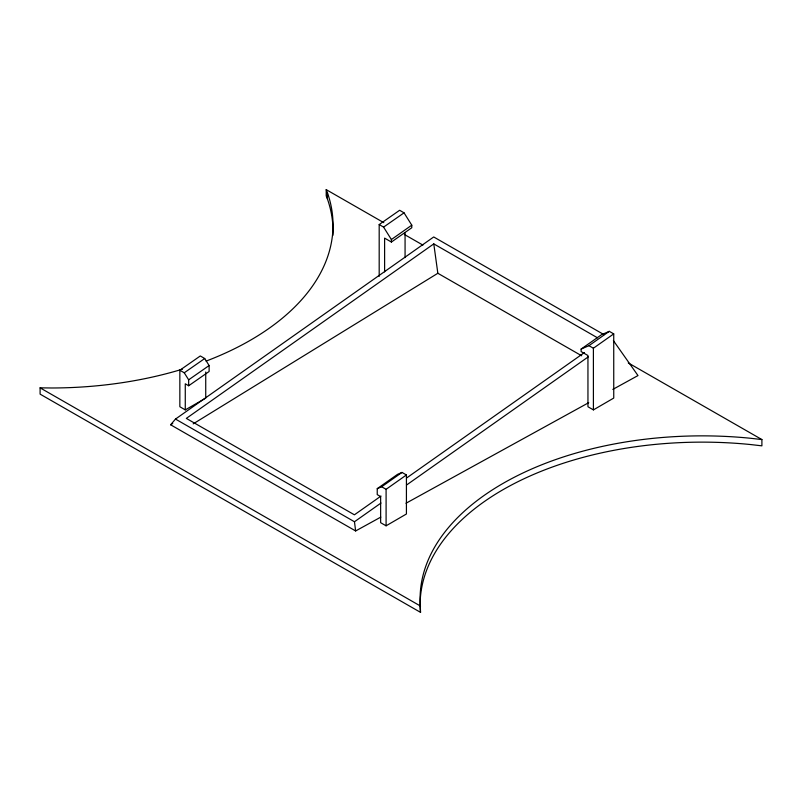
<?xml version="1.0" encoding="UTF-8"?>
<svg xmlns="http://www.w3.org/2000/svg" width="802" height="802" viewBox="0 0 802 802"><rect width="100%" height="100%" fill="white"/><g stroke="black" fill="none" stroke-linecap="round" stroke-linejoin="round"><path stroke-width="1.2" d="M380.81 517.11L355.637 530.954L170.615 424.779L175.488 419.075L433.712 236.961L604.016 334.655M581.119 349.081L588.959 345.682L609.289 331.336L613.731 333.883L613.751 398.063L593.41 409.892L587.956 406.754L587.946 355.507L581.129 351.587L581.119 349.081L601.52 334.705L609.289 331.336M593.41 409.892L593.4 348.228L613.731 333.883M384.609 271.868L384.609 238.114L391.396 242.044L391.386 239.537L411.777 225.161L404.048 212.841L399.647 210.274L379.186 224.55L379.186 276.359M597.51 337.812L433.782 243.888L186.335 418.403L354.404 514.814L380.99 496.067M377.231 488.679L397.561 474.343L401.992 472.428L406.424 474.964L406.424 513.992L386.093 525.811L380.639 522.683L380.639 496.588L377.231 494.633L377.231 488.679L381.662 486.764L401.992 472.428M386.093 525.811L386.093 489.31L406.424 474.964M406.554 478.032L584.468 352.559M355.637 530.954L354.464 521.751L381 503.034M406.524 485.04L588.197 356.91M391.396 242.044L411.787 227.738L411.777 225.161M379.186 224.55L383.587 227.106L404.048 212.841M185.272 409.892L179.849 406.734L179.849 370.233L200.31 355.958L204.721 358.524L209.121 365.542L209.121 371.496L188.66 385.762L185.272 383.797L185.272 409.892L205.733 398.143L205.733 372.008M179.849 370.233L184.249 372.79L204.721 358.524M188.66 385.762L188.66 379.817L209.121 365.542M193.192 423.857L437.842 273.271L581.691 355.787M170.615 424.779L172.741 423.476M405.982 503.255L588.738 402.664M612.818 389.411L637.991 375.567L613.4 340.629M420.539 612.367L420.188 609.149A282.114 162.936 0 0 1 750.411 444.529L761.9 445.842L761.9 439.566L750.401 438.253A282.114 162.936 0 0 0 420.188 602.873L420.539 612.367L40.1 394.133L40.1 387.847L51.819 387.988A282.114 162.936 0 0 0 182.475 369.161M332.94 235.327A282.114 162.936 0 0 0 327.427 198.986L326.213 195.909L326.213 189.633L383.797 222.665M404.439 234.505L422.915 245.101M628.257 362.905L761.9 439.566M588.959 345.682L593.4 348.228M381.662 486.764L386.093 489.31M175.488 419.075L354.464 521.751M40.1 387.847L420.539 606.091M383.587 227.106L391.386 239.537M184.249 372.79L188.66 379.817M326.213 189.633L327.427 192.711L327.427 198.986M433.782 243.888L437.842 273.271M405.07 232.6L405.07 257.612M327.427 192.711A282.114 162.936 0 0 1 206.094 361.1"/></g></svg>
